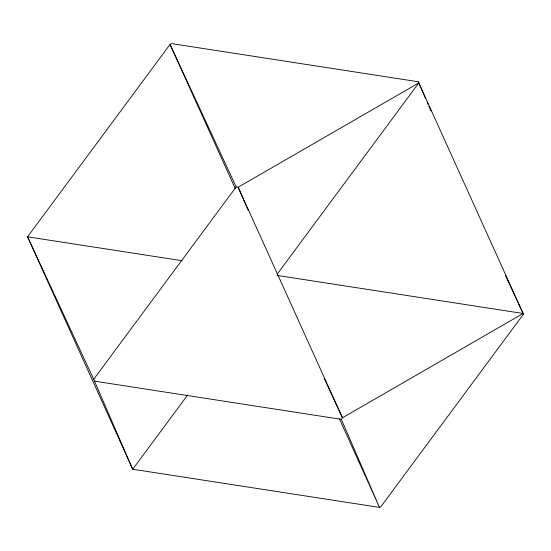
<?xml version="1.0" encoding="UTF-8"?>
<svg xmlns="http://www.w3.org/2000/svg" width="551" height="551" viewBox="0 0 551 551"><rect width="100%" height="100%" fill="white"/><g stroke="black" fill="none" stroke-linecap="round" stroke-linejoin="round"><path stroke-width="0.83" d="M187.664 395.026L132.701 469.232L93.684 379.302L236.172 186.92L170.045 44.424L171.492 43.591L418.299 81.768L523.45 314.187L380.955 506.576L379.508 507.409L132.701 469.232L27.55 236.813L170.045 44.424L235.325 188.724M277.353 273.923L418.829 82.912L238.156 187.223L236.172 186.92M339.416 418.794L379.508 507.409L341.324 419.339L342.467 417.789L523.14 313.478L277.181 275.431M182.229 260.74L27.55 236.813L93.684 379.302M94.517 381.154L341.324 419.339M505.384 275.252L507.547 279.929M507.636 280.115L523.45 314.187M324.14 378.296L326.653 383.716M326.929 384.309L342.467 417.789L238.156 187.223L248.046 210.027M418.299 81.768L425.462 98.285M427.163 102.217L428.189 104.573M428.871 106.15L430.916 110.868"/></g></svg>
